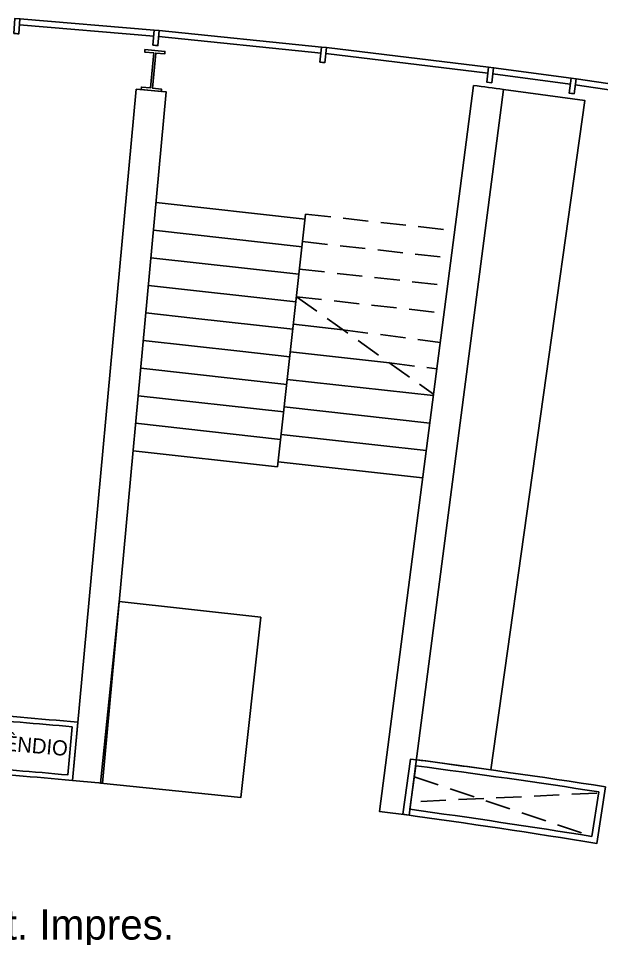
# Model space of a CAD drawing. Extents: x -1.7 to 87, y -33.6 to 19.
# Drawn here: x 22.07 to 27.86, y 8.4 to 17.54 of the extents above; entities that cross this region are included whole.
import ezdxf

# ---------------------------------------------------------------- set-up
doc = ezdxf.new("R2010")
doc.units = 0
doc.linetypes.add('HIDDEN', pattern=[0.375, 0.25, -0.125])
for name, color, linetype in [('AR-ARMÁRIOS', 2, 'Continuous'), ('AR-ESQ', 2, 'Continuous'), ('AR-EST', 4, 'Continuous'), ('AR-PAR-ALV', 5, 'Continuous'), ('AR-PIS-DSN', 2, 'Continuous'), ('AR-PRJ', 1, 'HIDDEN'), ('AR-SMB', 1, 'Continuous'), ('AR-TXT', 2, 'Continuous')]:
    doc.layers.add(name, color=color, linetype=linetype)
doc.styles.add('1-125', font='stylu.ttf', dxfattribs={"height": 0.2})

# ---------------------------------------------------------------- blocks, each defined once
blk = doc.blocks.new('Hidrante')
at = {"color": 3}
blk.add_lwpolyline([(0.5684, -0.0495, 0.003413), (-0.5687, 0.0456), (-0.6043, -0.5334, -0.003383), (0.5151, -0.627)], format="xyb", close=True, dxfattribs=at)
at = {"color": 1}
blk.add_lwpolyline([(0.514, -0.0948, 0.003111), (-0.5219, -0.0082), (-0.5514, -0.4873, -0.003085), (0.4699, -0.5727)], format="xyb", close=True, dxfattribs=at)
at = {"color": 2, "insert": (-0.0189, -0.2691), "char_height": 0.15, "attachment_point": 5, "rotation": 355}
blk.add_mtext('INCÊNDIO', dxfattribs=at)

msp = doc.modelspace()

# ---------------------------------------------------------------- linework, layer by layer
at = {"layer": 'AR-ARMÁRIOS'}
msp.add_lwpolyline([(26.0239, 10.1772, -0.002112), (26.7599, 10.077), (27.6934, 16.7216), (26.8876, 16.831)], format="xyb", dxfattribs=at)
msp.add_lwpolyline([(24.4799, 11.5928), (23.0739, 11.7489), (22.8896, 9.9463), (24.2815, 9.804)], close=True, dxfattribs=at)
msp.add_lwpolyline([(27.9003, 9.9088, 0.005846), (25.9652, 10.1848), (25.8889, 9.6356, -0.005321), (27.8136, 9.3475)], format="xyb", close=True, dxfattribs=at)
at = {"layer": 'AR-ARMÁRIOS', "color": 1}
msp.add_lwpolyline([(27.8318, 9.8586, 0.005489), (26.0164, 10.1176), (25.9566, 9.6867, -0.004992), (27.7635, 9.4163)], format="xyb", close=True, dxfattribs=at)
at = {"layer": 'AR-ESQ'}
for points in [[(22.0269, 17.3864), (22.0384, 17.5359), (22.0883, 17.5321), (22.0768, 17.3825, 0.000138)], [(23.4078, 17.27), (23.4216, 17.4194), (23.4713, 17.4148), (23.4576, 17.2654, 0.000138)], [(25.1155, 17.0965, 0.000138), (25.0659, 17.102), (25.0824, 17.2511), (25.1321, 17.2456)], [(27.5868, 16.7872, 0.000138), (27.5373, 16.794), (27.5579, 16.9426), (27.6074, 16.9357)]]:
    msp.add_lwpolyline(points, format="xyb", close=True, dxfattribs=at)
for points in [[(22.0832, 17.4723), (23.4165, 17.3596)], [(23.4653, 17.3551), (25.0763, 17.1914)], [(25.1249, 17.186), (26.7327, 16.9927)], [(26.7814, 16.9863), (27.5499, 16.8831)], [(27.5987, 16.8764), (28.9226, 16.6821)]]:
    msp.add_lwpolyline(points, dxfattribs=at)
at = {"layer": 'AR-ESQ', "color": 1}
for points in [[(22.0883, 17.5321), (23.4216, 17.4194)], [(23.4713, 17.4148), (25.0824, 17.2511)], [(25.1321, 17.2456), (26.7398, 17.0522)], [(26.7894, 17.0458), (27.5579, 16.9426)], [(27.6074, 16.9357), (28.9313, 16.7415)]]:
    msp.add_lwpolyline(points, dxfattribs=at)
at = {"layer": 'AR-ESQ'}
msp.add_lwpolyline([(26.7701, 16.897), (26.7206, 16.9035), (26.7398, 17.0522), (26.7894, 17.0458)], close=True, dxfattribs=at)
at = {"layer": 'AR-EST'}
msp.add_lwpolyline([(23.3288, 17.2271), (23.528, 17.2086), (23.5257, 17.1837), (23.436, 17.1921), (23.4036, 16.8436), (23.4933, 16.8352), (23.4909, 16.8103), (23.2918, 16.8289), (23.2941, 16.8538), (23.3837, 16.8454), (23.4161, 17.1939), (23.3265, 17.2023), (23.3288, 17.2271)], dxfattribs=at)
at = {"layer": 'AR-PAR-ALV'}
msp.add_lwpolyline([(23.2424, 16.8333), (23.5402, 16.8058), (22.9075, 9.9448, 0.000904), (22.6088, 9.9724), (23.2424, 16.8333)], format="xyb", dxfattribs=at)
msp.add_lwpolyline([(26.8877, 16.8312, 0.000831), (26.5902, 16.8699), (25.655, 9.6653), (25.9525, 9.6267)], format="xyb", close=True, dxfattribs=at)
at = {"layer": 'AR-PIS-DSN', "color": 2}
for p, q in [((23.439, 15.7078), (24.9181, 15.5436)), ((24.9236, 15.5933), (24.6453, 13.0836)), ((23.4137, 15.4339), (24.8878, 15.2702)), ((23.3885, 15.16), (24.8575, 14.9969)), ((23.3632, 14.8861), (24.8272, 14.7236)), ((23.3379, 14.6122), (23.8045, 14.5604)), ((23.8045, 14.5604), (24.7969, 14.4503)), ((24.8024, 14.5), (25.2936, 14.4454)), ((23.3127, 14.3383), (24.2704, 14.232)), ((24.2704, 14.232), (24.7665, 14.1769)), ((24.7721, 14.2266), (25.7546, 14.1176)), ((23.2874, 14.0644), (24.7362, 13.9036)), ((24.7417, 13.9533), (26.1907, 13.7925)), ((23.2622, 13.7906), (24.7059, 13.6303)), ((24.7114, 13.68), (26.1553, 13.5197)), ((23.2369, 13.5167), (24.6756, 13.357)), ((24.6811, 13.4067), (26.1199, 13.247)), ((23.2116, 13.2428), (24.6453, 13.0836)), ((24.6508, 13.1333), (26.0845, 12.9742))]:
    msp.add_line(p, q, dxfattribs=at)
at = {"layer": 'AR-PIS-DSN', "color": 2, "linetype": 'HIDDEN'}
for p, q in [((24.9236, 15.5933), (26.4031, 15.429)), ((24.8933, 15.3199), (26.3677, 15.1563)), ((24.863, 15.0466), (26.3323, 14.8835)), ((24.8327, 14.7733), (26.1925, 13.8061)), ((24.8327, 14.7733), (26.2969, 14.6107)), ((25.2936, 14.4454), (26.2592, 14.3201)), ((25.7546, 14.1176), (26.225, 14.0565))]:
    msp.add_line(p, q, dxfattribs=at)
at = {"layer": 'AR-PRJ', "color": 1}
for p, q in [((26.0018, 10.0065), (27.749, 9.4211)), ((27.8147, 9.8461), (25.9697, 9.7589))]:
    msp.add_line(p, q, dxfattribs=at)

# ---------------------------------------------------------------- block references
at = {"layer": 'AR-SMB', "color": 2}
msp.add_blockref('Hidrante', (22.0937, 10.5994), dxfattribs=at)

# ---------------------------------------------------------------- texts
at = {"layer": 'AR-TXT', "color": 2, "insert": (22.5487, 8.542), "char_height": 0.15, "attachment_point": 5, "style": '1-125'}
msp.add_mtext('{\\H2x;\\PEst. Impres.\\PB}', dxfattribs=at)

doc.saveas('drawing.dxf')
